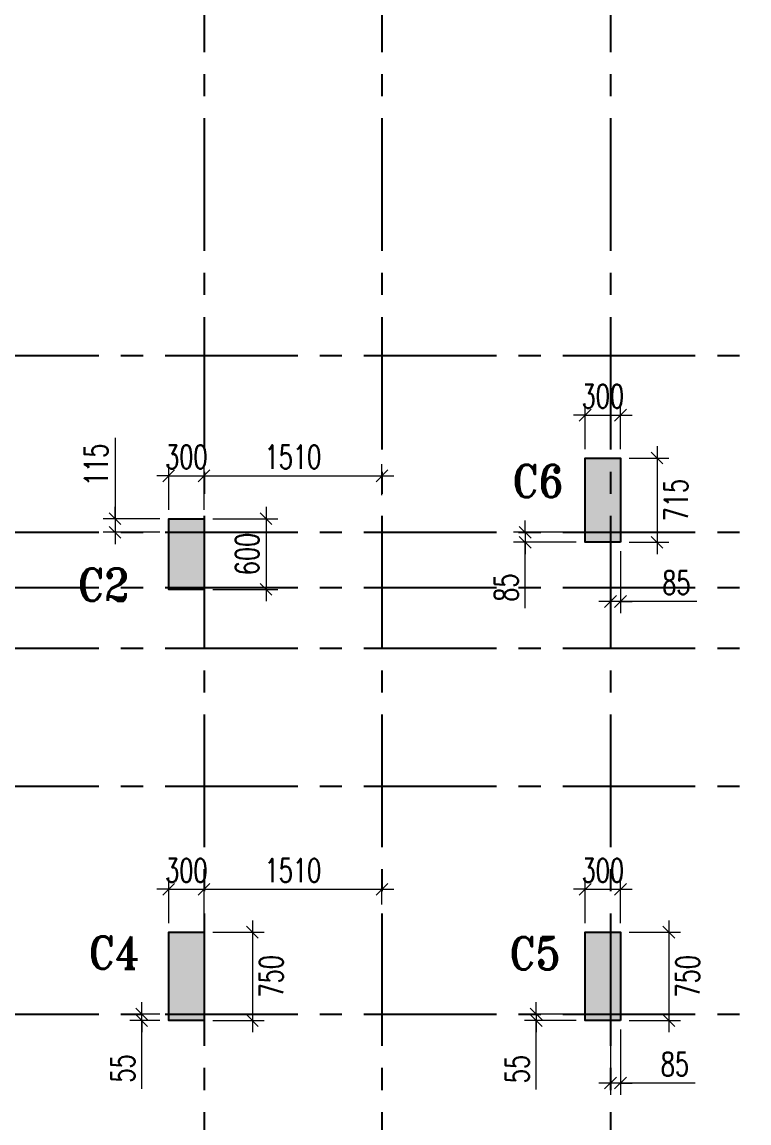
# Model space of a CAD drawing. Header units: millimetres. Extents: x 1123469 to 1752051, y -126924 to 196924.
# Drawn here: x 1369416 to 1375586, y -17889 to -8542 of the extents above; entities that cross this region are included whole.
import ezdxf

# ---------------------------------------------------------------- set-up
doc = ezdxf.new("R2010")
doc.units = ezdxf.units.MM
doc.header["$LTSCALE"] = 500
doc.header["$MEASUREMENT"] = 0
doc.header["$PDMODE"] = 34
for name, pattern in [('CONTINOUS', [0]), ('DASHDOT', [1, 0.5, -0.25, 0, -0.25]), ('Site$0$CENTER2', [1.125, 0.75, -0.125, 0.125, -0.125])]:
    doc.linetypes.add(name, pattern=pattern)
doc.layers.get('Defpoints').update_dxf_attribs({"lineweight": 0})
for name, color, linetype, lineweight in [('COL. NO.', 1, 'DASHDOT', 15), ('CUT OUT', 1, 'Continuous', 13), ('dim-M', 1, 'Continuous', 15), ('TOWER COL HATCH', 253, 'Continuous', 20)]:
    doc.layers.add(name, color=color, linetype=linetype, lineweight=lineweight)
for name, color, linetype in [('GLASS', 5, 'Continuous'), ('GRID', 7, 'Continuous'), ('TOWER AREA COLUMN.', 6, 'Continuous')]:
    doc.layers.add(name, color=color, linetype=linetype)
doc.styles.add('2MM', font='romans.shx', dxfattribs={"width": 0.7})
doc.styles.add('ROMANT', font='romant__.ttf', dxfattribs={"width": 0.9, "height": 600})
doc.dimstyles.new('RAJESH', dxfattribs={"dimtxt": 200, "dimasz": 180, "dimexe": 100, "dimexo": 250, "dimgap": 50, "dimtad": 2, "dimdec": 0, "dimzin": 1, "dimdsep": 46, "dimtxsty": '2MM', "dimblk": 'OBLIQUE', "dimcen": 0, "dimdle": 100, "dimclrd": 1, "dimclre": 1, "dimclrt": 3, "dimadec": 0, "dimazin": 0, "dimtfac": 1, "dimtdec": 0, "dimtix": 1, "dimtmove": 2, "dimatfit": 3, "dimfxl": 1, "dimtolj": 1, "dimlwd": -1, "dimarcsym": 0})

# ---------------------------------------------------------------- blocks, each defined once
blk = doc.blocks.new('EEE')
at = {"layer": 'GRID', "color": 16, "linetype": 'Site$0$CENTER2', "ltscale": 3}
for points in [[(1370960.6, 258923.2), (1370960.6, 223711.9)], [(1372470.6, 258923.2), (1372470.6, 223711.9)], [(1374410.6, 258923.2), (1374410.6, 223711.9)], [(1363880.9, 246783.6), (1442964.5, 246783.6)], [(1363880.9, 245284), (1442964.5, 245284)], [(1363880.9, 244813.8), (1442964.5, 244813.8)], [(1363880.9, 244299), (1442964.5, 244299)], [(1363880.9, 243128.8), (1442964.5, 243128.8)], [(1363880.9, 241193.8), (1442964.5, 241193.8)]]:
    blk.add_lwpolyline(points, dxfattribs=at)
blk = doc.blocks.new('3tgra')
at = {"layer": 'TOWER COL HATCH'}
h = blk.add_hatch(color=253, dxfattribs=at)
h.dxf.hatch_style = 1
h.paths.add_polyline_path([(1374495.6, 84656.9), (1374195.6, 84656.9), (1374195.6, 85371.9), (1374495.6, 85371.9)])
h = blk.add_hatch(color=253, dxfattribs=at)
h.dxf.hatch_style = 1
h.paths.add_polyline_path([(1370960.6, 84256.9), (1370660.6, 84256.9), (1370660.6, 84856.9), (1370960.6, 84856.9)])
h = blk.add_hatch(color=253, dxfattribs=at)
h.dxf.hatch_style = 1
h.paths.add_polyline_path([(1370960.6, 80596.9), (1370660.6, 80596.9), (1370660.6, 81346.9), (1370960.6, 81346.9)])
h = blk.add_hatch(color=253, dxfattribs=at)
h.dxf.hatch_style = 1
h.paths.add_polyline_path([(1374495.6, 80596.9), (1374195.6, 80596.9), (1374195.6, 81346.9), (1374495.6, 81346.9)])
at = {"layer": 'TOWER AREA COLUMN.', "color": 4}
for points in [[(1374495.6, 84656.9), (1374195.6, 84656.9), (1374195.6, 85371.9), (1374495.6, 85371.9)], [(1370960.6, 84256.9), (1370660.6, 84256.9), (1370660.6, 84856.9), (1370960.6, 84856.9)], [(1370960.6, 80596.9), (1370660.6, 80596.9), (1370660.6, 81346.9), (1370960.6, 81346.9)], [(1374495.6, 80596.9), (1374195.6, 80596.9), (1374195.6, 81346.9), (1374495.6, 81346.9)]]:
    blk.add_lwpolyline(points, close=True, dxfattribs=at)
blk = doc.blocks.new('_Oblique')
at = {"color": 0, "linetype": 'ByBlock', "lineweight": -2}
blk.add_line((-0.5, -0.5), (0.5, 0.5), dxfattribs=at)
blk = doc.blocks.new('*D1660')
at = {"layer": 'Defpoints', "color": 0, "ltscale": 100, "transparency": 16777216}
for p in [(1374495.6, 85736.3), (1374195.6, 85371.9), (1374495.6, 85371.9)]:
    blk.add_point(p, dxfattribs=at)
at = {"layer": 'dim-M', "color": 1, "lineweight": -2, "ltscale": 100, "transparency": 16777216}
for p, q in [((1374195.6, 85446.9), (1374195.6, 85836.3)), ((1374495.6, 85446.9), (1374495.6, 85836.3))]:
    blk.add_line(p, q, dxfattribs=at)
at = {"layer": 'dim-M', "color": 1, "ltscale": 100, "transparency": 16777216}
for p, q in [((1374195.6, 85736.3), (1374095.6, 85736.3)), ((1374195.6, 85736.3), (1374495.6, 85736.3)), ((1374495.6, 85736.3), (1374595.6, 85736.3))]:
    blk.add_line(p, q, dxfattribs=at)
at = {"layer": 'dim-M', "color": 1, "ltscale": 100, "transparency": 16777216, "xscale": 100, "yscale": 100, "zscale": 100}
blk.add_blockref('_Oblique', (1374195.6, 85736.3), dxfattribs=at)
at = {"layer": 'dim-M', "color": 1, "ltscale": 100, "transparency": 16777216, "xscale": 100, "yscale": 100, "zscale": 100, "rotation": 180}
blk.add_blockref('_Oblique', (1374495.6, 85736.3), dxfattribs=at)
at = {"layer": 'dim-M', "color": 3, "ltscale": 100, "transparency": 16777216, "insert": (1374345.6, 85896.3), "char_height": 200, "attachment_point": 5, "style": '2MM'}
blk.add_mtext('\\A1;300', dxfattribs=at)
blk = doc.blocks.new('*D1661')
at = {"layer": 'Defpoints', "color": 0, "ltscale": 100, "transparency": 16777216}
for p in [(1374495.6, 85371.9), (1374495.6, 84656.9), (1374806.4, 84656.9)]:
    blk.add_point(p, dxfattribs=at)
at = {"layer": 'dim-M', "color": 1, "ltscale": 100, "transparency": 16777216}
blk.add_line((1374806.4, 85471.9), (1374806.4, 84556.9), dxfattribs=at)
at = {"layer": 'dim-M', "color": 1, "lineweight": -2, "ltscale": 100, "transparency": 16777216}
for p, q in [((1374570.6, 85371.9), (1374906.4, 85371.9)), ((1374570.6, 84656.9), (1374906.4, 84656.9))]:
    blk.add_line(p, q, dxfattribs=at)
at = {"layer": 'dim-M', "color": 1, "ltscale": 100, "transparency": 16777216, "xscale": 100, "yscale": 100, "zscale": 100}
for p, rotation in [((1374806.4, 85371.9), 90), ((1374806.4, 84656.9), 270)]:
    blk.add_blockref('_Oblique', p, dxfattribs=dict(at, rotation=rotation))
at = {"layer": 'dim-M', "color": 3, "ltscale": 100, "transparency": 16777216, "insert": (1374966.4, 85014.4), "char_height": 200, "attachment_point": 5, "rotation": 90, "style": '2MM'}
blk.add_mtext('\\A1;715', dxfattribs=at)
blk = doc.blocks.new('*D1662')
at = {"layer": 'Defpoints', "color": 0, "ltscale": 100, "transparency": 16777216}
for p in [(1374195.6, 84741.9), (1373686.5, 84656.9), (1374195.6, 84656.9)]:
    blk.add_point(p, dxfattribs=at)
at = {"layer": 'dim-M', "color": 1, "ltscale": 100, "transparency": 16777216}
for p, q in [((1373686.5, 84741.9), (1373686.5, 84841.9)), ((1373686.5, 84741.9), (1373686.5, 84656.9)), ((1373686.5, 84741.9), (1373686.5, 84656.9)), ((1373686.5, 84656.9), (1373686.5, 84556.9)), ((1373686.5, 84098.4), (1373686.5, 84656.9))]:
    blk.add_line(p, q, dxfattribs=at)
at = {"layer": 'dim-M', "color": 1, "lineweight": -2, "ltscale": 100, "transparency": 16777216}
for p, q in [((1374120.6, 84741.9), (1373586.5, 84741.9)), ((1374120.6, 84656.9), (1373586.5, 84656.9))]:
    blk.add_line(p, q, dxfattribs=at)
at = {"layer": 'dim-M', "color": 1, "ltscale": 100, "transparency": 16777216, "xscale": 100, "yscale": 100, "zscale": 100}
for p, rotation in [((1373686.5, 84741.9), 270), ((1373686.5, 84656.9), 90)]:
    blk.add_blockref('_Oblique', p, dxfattribs=dict(at, rotation=rotation))
at = {"layer": 'dim-M', "color": 3, "ltscale": 100, "transparency": 16777216, "insert": (1373526.5, 84271.7), "char_height": 200, "attachment_point": 5, "rotation": 90, "style": '2MM'}
blk.add_mtext('\\A1;85', dxfattribs=at)
blk = doc.blocks.new('*D1663')
at = {"layer": 'Defpoints', "color": 0, "ltscale": 100, "transparency": 16777216}
for p in [(1374410.6, 84656.9), (1374495.6, 84656.9), (1374410.6, 84154.4)]:
    blk.add_point(p, dxfattribs=at)
at = {"layer": 'dim-M', "color": 1, "lineweight": -2, "ltscale": 100, "transparency": 16777216}
for p, q in [((1374410.6, 84581.9), (1374410.6, 84054.4)), ((1374495.6, 84581.9), (1374495.6, 84054.4))]:
    blk.add_line(p, q, dxfattribs=at)
at = {"layer": 'dim-M', "color": 1, "ltscale": 100, "transparency": 16777216}
for p, q in [((1374410.6, 84154.4), (1374310.6, 84154.4)), ((1374495.6, 84154.4), (1374410.6, 84154.4)), ((1374495.6, 84154.4), (1374410.6, 84154.4)), ((1374495.6, 84154.4), (1374595.6, 84154.4)), ((1375143.6, 84154.4), (1374495.6, 84154.4))]:
    blk.add_line(p, q, dxfattribs=at)
at = {"layer": 'dim-M', "color": 1, "ltscale": 100, "transparency": 16777216, "xscale": 100, "yscale": 100, "zscale": 100}
blk.add_blockref('_Oblique', (1374410.6, 84154.4), dxfattribs=at)
at = {"layer": 'dim-M', "color": 1, "ltscale": 100, "transparency": 16777216, "xscale": 100, "yscale": 100, "zscale": 100, "rotation": 180}
blk.add_blockref('_Oblique', (1374495.6, 84154.4), dxfattribs=at)
at = {"layer": 'dim-M', "color": 3, "ltscale": 100, "transparency": 16777216, "insert": (1374970.3, 84314.4), "char_height": 200, "attachment_point": 5, "style": '2MM'}
blk.add_mtext('\\A1;85', dxfattribs=at)
blk = doc.blocks.new('*D1664')
at = {"layer": 'Defpoints', "color": 0, "ltscale": 100, "transparency": 16777216}
for p in [(1370960.6, 85221.3), (1370660.6, 84856.9), (1370960.6, 84856.9)]:
    blk.add_point(p, dxfattribs=at)
at = {"layer": 'dim-M', "color": 1, "lineweight": -2, "ltscale": 100, "transparency": 16777216}
for p, q in [((1370660.6, 84931.9), (1370660.6, 85321.3)), ((1370960.6, 84931.9), (1370960.6, 85321.3))]:
    blk.add_line(p, q, dxfattribs=at)
at = {"layer": 'dim-M', "color": 1, "ltscale": 100, "transparency": 16777216}
for p, q in [((1370660.6, 85221.3), (1370560.6, 85221.3)), ((1370660.6, 85221.3), (1370960.6, 85221.3)), ((1370960.6, 85221.3), (1371060.6, 85221.3))]:
    blk.add_line(p, q, dxfattribs=at)
at = {"layer": 'dim-M', "color": 1, "ltscale": 100, "transparency": 16777216, "xscale": 100, "yscale": 100, "zscale": 100}
blk.add_blockref('_Oblique', (1370660.6, 85221.3), dxfattribs=at)
at = {"layer": 'dim-M', "color": 1, "ltscale": 100, "transparency": 16777216, "xscale": 100, "yscale": 100, "zscale": 100, "rotation": 180}
blk.add_blockref('_Oblique', (1370960.6, 85221.3), dxfattribs=at)
at = {"layer": 'dim-M', "color": 3, "ltscale": 100, "transparency": 16777216, "insert": (1370810.6, 85381.3), "char_height": 200, "attachment_point": 5, "style": '2MM'}
blk.add_mtext('\\A1;300', dxfattribs=at)
blk = doc.blocks.new('*D1665')
at = {"layer": 'Defpoints', "color": 0, "ltscale": 100, "transparency": 16777216}
for p in [(1370960.6, 84856.9), (1370960.6, 84256.9), (1371487.1, 84256.9)]:
    blk.add_point(p, dxfattribs=at)
at = {"layer": 'dim-M', "color": 1, "ltscale": 100, "transparency": 16777216}
blk.add_line((1371487.1, 84956.9), (1371487.1, 84156.9), dxfattribs=at)
at = {"layer": 'dim-M', "color": 1, "lineweight": -2, "ltscale": 100, "transparency": 16777216}
for p, q in [((1371035.6, 84856.9), (1371587.1, 84856.9)), ((1371035.6, 84256.9), (1371587.1, 84256.9))]:
    blk.add_line(p, q, dxfattribs=at)
at = {"layer": 'dim-M', "color": 1, "ltscale": 100, "transparency": 16777216, "xscale": 100, "yscale": 100, "zscale": 100}
for p, rotation in [((1371487.1, 84856.9), 90), ((1371487.1, 84256.9), 270)]:
    blk.add_blockref('_Oblique', p, dxfattribs=dict(at, rotation=rotation))
at = {"layer": 'dim-M', "color": 3, "ltscale": 100, "transparency": 16777216, "insert": (1371327.1, 84556.9), "char_height": 200, "attachment_point": 5, "rotation": 90, "style": '2MM'}
blk.add_mtext('\\A1;600', dxfattribs=at)
blk = doc.blocks.new('*D1666')
at = {"layer": 'Defpoints', "color": 0, "ltscale": 100, "transparency": 16777216}
for p in [(1370660.6, 84856.9), (1370205.6, 84741.9), (1370660.6, 84741.9)]:
    blk.add_point(p, dxfattribs=at)
at = {"layer": 'dim-M', "color": 1, "ltscale": 100, "transparency": 16777216}
for p, q in [((1370205.6, 85544), (1370205.6, 84856.9)), ((1370205.6, 84856.9), (1370205.6, 84956.9)), ((1370205.6, 84856.9), (1370205.6, 84741.9)), ((1370205.6, 84856.9), (1370205.6, 84741.9)), ((1370205.6, 84741.9), (1370205.6, 84641.9))]:
    blk.add_line(p, q, dxfattribs=at)
at = {"layer": 'dim-M', "color": 1, "lineweight": -2, "ltscale": 100, "transparency": 16777216}
for p, q in [((1370585.6, 84856.9), (1370105.6, 84856.9)), ((1370585.6, 84741.9), (1370105.6, 84741.9))]:
    blk.add_line(p, q, dxfattribs=at)
at = {"layer": 'dim-M', "color": 1, "ltscale": 100, "transparency": 16777216, "xscale": 100, "yscale": 100, "zscale": 100}
for p, rotation in [((1370205.6, 84856.9), 270), ((1370205.6, 84741.9), 90)]:
    blk.add_blockref('_Oblique', p, dxfattribs=dict(at, rotation=rotation))
at = {"layer": 'dim-M', "color": 3, "ltscale": 100, "transparency": 16777216, "insert": (1370045.6, 85314), "char_height": 200, "attachment_point": 5, "rotation": 90, "style": '2MM'}
blk.add_mtext('\\A1;115', dxfattribs=at)
blk = doc.blocks.new('*D1667')
at = {"layer": 'Defpoints', "color": 0, "ltscale": 100, "transparency": 16777216}
for p in [(1374495.6, 81711.3), (1374195.6, 81346.9), (1374495.6, 81346.9)]:
    blk.add_point(p, dxfattribs=at)
at = {"layer": 'dim-M', "color": 1, "lineweight": -2, "ltscale": 100, "transparency": 16777216}
for p, q in [((1374195.6, 81421.9), (1374195.6, 81811.3)), ((1374495.6, 81421.9), (1374495.6, 81811.3))]:
    blk.add_line(p, q, dxfattribs=at)
at = {"layer": 'dim-M', "color": 1, "ltscale": 100, "transparency": 16777216}
for p, q in [((1374195.6, 81711.3), (1374095.6, 81711.3)), ((1374195.6, 81711.3), (1374495.6, 81711.3)), ((1374495.6, 81711.3), (1374595.6, 81711.3))]:
    blk.add_line(p, q, dxfattribs=at)
at = {"layer": 'dim-M', "color": 1, "ltscale": 100, "transparency": 16777216, "xscale": 100, "yscale": 100, "zscale": 100}
blk.add_blockref('_Oblique', (1374195.6, 81711.3), dxfattribs=at)
at = {"layer": 'dim-M', "color": 1, "ltscale": 100, "transparency": 16777216, "xscale": 100, "yscale": 100, "zscale": 100, "rotation": 180}
blk.add_blockref('_Oblique', (1374495.6, 81711.3), dxfattribs=at)
at = {"layer": 'dim-M', "color": 3, "ltscale": 100, "transparency": 16777216, "insert": (1374345.6, 81871.3), "char_height": 200, "attachment_point": 5, "style": '2MM'}
blk.add_mtext('\\A1;300', dxfattribs=at)
blk = doc.blocks.new('*D1668')
at = {"layer": 'Defpoints', "color": 0, "ltscale": 100, "transparency": 16777216}
for p in [(1374495.6, 81346.9), (1374495.6, 80596.9), (1374906.4, 80596.9)]:
    blk.add_point(p, dxfattribs=at)
at = {"layer": 'dim-M', "color": 1, "ltscale": 100, "transparency": 16777216}
blk.add_line((1374906.4, 81446.9), (1374906.4, 80496.9), dxfattribs=at)
at = {"layer": 'dim-M', "color": 1, "lineweight": -2, "ltscale": 100, "transparency": 16777216}
for p, q in [((1374570.6, 81346.9), (1375006.4, 81346.9)), ((1374570.6, 80596.9), (1375006.4, 80596.9))]:
    blk.add_line(p, q, dxfattribs=at)
at = {"layer": 'dim-M', "color": 1, "ltscale": 100, "transparency": 16777216, "xscale": 100, "yscale": 100, "zscale": 100}
for p, rotation in [((1374906.4, 81346.9), 90), ((1374906.4, 80596.9), 270)]:
    blk.add_blockref('_Oblique', p, dxfattribs=dict(at, rotation=rotation))
at = {"layer": 'dim-M', "color": 3, "ltscale": 100, "transparency": 16777216, "insert": (1375066.4, 80971.9), "char_height": 200, "attachment_point": 5, "rotation": 90, "style": '2MM'}
blk.add_mtext('\\A1;750', dxfattribs=at)
blk = doc.blocks.new('*D1669')
at = {"layer": 'Defpoints', "color": 0, "ltscale": 100, "transparency": 16777216}
for p in [(1370960.6, 81711.3), (1370660.6, 81346.9), (1370960.6, 81346.9)]:
    blk.add_point(p, dxfattribs=at)
at = {"layer": 'dim-M', "color": 1, "lineweight": -2, "ltscale": 100, "transparency": 16777216}
for p, q in [((1370660.6, 81421.9), (1370660.6, 81811.3)), ((1370960.6, 81421.9), (1370960.6, 81811.3))]:
    blk.add_line(p, q, dxfattribs=at)
at = {"layer": 'dim-M', "color": 1, "ltscale": 100, "transparency": 16777216}
for p, q in [((1370660.6, 81711.3), (1370560.6, 81711.3)), ((1370660.6, 81711.3), (1370960.6, 81711.3)), ((1370960.6, 81711.3), (1371060.6, 81711.3))]:
    blk.add_line(p, q, dxfattribs=at)
at = {"layer": 'dim-M', "color": 1, "ltscale": 100, "transparency": 16777216, "xscale": 100, "yscale": 100, "zscale": 100}
blk.add_blockref('_Oblique', (1370660.6, 81711.3), dxfattribs=at)
at = {"layer": 'dim-M', "color": 1, "ltscale": 100, "transparency": 16777216, "xscale": 100, "yscale": 100, "zscale": 100, "rotation": 180}
blk.add_blockref('_Oblique', (1370960.6, 81711.3), dxfattribs=at)
at = {"layer": 'dim-M', "color": 3, "ltscale": 100, "transparency": 16777216, "insert": (1370810.6, 81871.3), "char_height": 200, "attachment_point": 5, "style": '2MM'}
blk.add_mtext('\\A1;300', dxfattribs=at)
blk = doc.blocks.new('*D1670')
at = {"layer": 'Defpoints', "color": 0, "ltscale": 100, "transparency": 16777216}
for p in [(1370960.6, 81346.9), (1370960.6, 80596.9), (1371371.4, 80596.9)]:
    blk.add_point(p, dxfattribs=at)
at = {"layer": 'dim-M', "color": 1, "ltscale": 100, "transparency": 16777216}
blk.add_line((1371371.4, 81446.9), (1371371.4, 80496.9), dxfattribs=at)
at = {"layer": 'dim-M', "color": 1, "lineweight": -2, "ltscale": 100, "transparency": 16777216}
for p, q in [((1371035.6, 81346.9), (1371471.4, 81346.9)), ((1371035.6, 80596.9), (1371471.4, 80596.9))]:
    blk.add_line(p, q, dxfattribs=at)
at = {"layer": 'dim-M', "color": 1, "ltscale": 100, "transparency": 16777216, "xscale": 100, "yscale": 100, "zscale": 100}
for p, rotation in [((1371371.4, 81346.9), 90), ((1371371.4, 80596.9), 270)]:
    blk.add_blockref('_Oblique', p, dxfattribs=dict(at, rotation=rotation))
at = {"layer": 'dim-M', "color": 3, "ltscale": 100, "transparency": 16777216, "insert": (1371531.4, 80971.9), "char_height": 200, "attachment_point": 5, "rotation": 90, "style": '2MM'}
blk.add_mtext('\\A1;750', dxfattribs=at)
blk = doc.blocks.new('*D1671')
at = {"layer": 'Defpoints', "color": 0, "ltscale": 100, "transparency": 16777216}
for p in [(1373780.1, 80596.9), (1374195.6, 80651.7), (1374195.6, 80596.9)]:
    blk.add_point(p, dxfattribs=at)
at = {"layer": 'dim-M', "color": 1, "ltscale": 100, "transparency": 16777216}
for p, q in [((1373780.1, 80651.7), (1373780.1, 80751.7)), ((1373780.1, 80651.7), (1373780.1, 80596.9)), ((1373780.1, 80651.7), (1373780.1, 80596.9)), ((1373780.1, 80596.9), (1373780.1, 80496.9)), ((1373780.1, 80010.8), (1373780.1, 80596.9))]:
    blk.add_line(p, q, dxfattribs=at)
at = {"layer": 'dim-M', "color": 1, "lineweight": -2, "ltscale": 100, "transparency": 16777216}
for p, q in [((1374120.6, 80651.7), (1373680.1, 80651.7)), ((1374120.6, 80596.9), (1373680.1, 80596.9))]:
    blk.add_line(p, q, dxfattribs=at)
at = {"layer": 'dim-M', "color": 1, "ltscale": 100, "transparency": 16777216, "xscale": 100, "yscale": 100, "zscale": 100}
for p, rotation in [((1373780.1, 80651.7), 270), ((1373780.1, 80596.9), 90)]:
    blk.add_blockref('_Oblique', p, dxfattribs=dict(at, rotation=rotation))
at = {"layer": 'dim-M', "color": 3, "ltscale": 100, "transparency": 16777216, "insert": (1373620.1, 80184.2), "char_height": 200, "attachment_point": 5, "rotation": 90, "style": '2MM'}
blk.add_mtext('\\A1;55', dxfattribs=at)
blk = doc.blocks.new('*D1753')
at = {"layer": 'Defpoints', "color": 0, "ltscale": 100, "transparency": 16777216}
for p in [(1372470.6, 85221.3), (1372470.6, 84981.4), (1370960.6, 84856.9)]:
    blk.add_point(p, dxfattribs=at)
at = {"layer": 'dim-M', "color": 1, "lineweight": -2, "ltscale": 100, "transparency": 16777216}
for p, q in [((1370960.6, 84931.9), (1370960.6, 85321.3)), ((1372470.6, 85056.4), (1372470.6, 85321.3))]:
    blk.add_line(p, q, dxfattribs=at)
at = {"layer": 'dim-M', "color": 1, "ltscale": 100, "transparency": 16777216}
blk.add_line((1370860.6, 85221.3), (1372570.6, 85221.3), dxfattribs=at)
at = {"layer": 'dim-M', "color": 1, "ltscale": 100, "transparency": 16777216, "xscale": 100, "yscale": 100, "zscale": 100, "rotation": 180}
blk.add_blockref('_Oblique', (1370960.6, 85221.3), dxfattribs=at)
at = {"layer": 'dim-M', "color": 1, "ltscale": 100, "transparency": 16777216, "xscale": 100, "yscale": 100, "zscale": 100}
blk.add_blockref('_Oblique', (1372470.6, 85221.3), dxfattribs=at)
at = {"layer": 'dim-M', "color": 3, "ltscale": 100, "transparency": 16777216, "insert": (1371715.6, 85381.3), "char_height": 200, "attachment_point": 5, "style": '2MM'}
blk.add_mtext('\\A1;1510', dxfattribs=at)
blk = doc.blocks.new('*D1760')
at = {"layer": 'Defpoints', "color": 0, "ltscale": 100, "transparency": 16777216}
for p in [(1372470.6, 81711.3), (1372470.6, 81506.1), (1370960.6, 81346.9)]:
    blk.add_point(p, dxfattribs=at)
at = {"layer": 'dim-M', "color": 1, "lineweight": -2, "ltscale": 100, "transparency": 16777216}
for p, q in [((1370960.6, 81421.9), (1370960.6, 81811.3)), ((1372470.6, 81581.1), (1372470.6, 81811.3))]:
    blk.add_line(p, q, dxfattribs=at)
at = {"layer": 'dim-M', "color": 1, "ltscale": 100, "transparency": 16777216}
blk.add_line((1370860.6, 81711.3), (1372570.6, 81711.3), dxfattribs=at)
at = {"layer": 'dim-M', "color": 1, "ltscale": 100, "transparency": 16777216, "xscale": 100, "yscale": 100, "zscale": 100, "rotation": 180}
blk.add_blockref('_Oblique', (1370960.6, 81711.3), dxfattribs=at)
at = {"layer": 'dim-M', "color": 1, "ltscale": 100, "transparency": 16777216, "xscale": 100, "yscale": 100, "zscale": 100}
blk.add_blockref('_Oblique', (1372470.6, 81711.3), dxfattribs=at)
at = {"layer": 'dim-M', "color": 3, "ltscale": 100, "transparency": 16777216, "insert": (1371715.6, 81871.3), "char_height": 200, "attachment_point": 5, "style": '2MM'}
blk.add_mtext('\\A1;1510', dxfattribs=at)
blk = doc.blocks.new('*D1761')
at = {"layer": 'Defpoints', "color": 0, "ltscale": 100, "transparency": 16777216}
for p in [(1374410.6, 80596.9), (1374495.6, 80596.9), (1374410.6, 80066.1)]:
    blk.add_point(p, dxfattribs=at)
at = {"layer": 'dim-M', "color": 1, "lineweight": -2, "ltscale": 100, "transparency": 16777216}
for p, q in [((1374410.6, 80521.9), (1374410.6, 79966.1)), ((1374495.6, 80521.9), (1374495.6, 79966.1))]:
    blk.add_line(p, q, dxfattribs=at)
at = {"layer": 'dim-M', "color": 1, "ltscale": 100, "transparency": 16777216}
for p, q in [((1374410.6, 80066.1), (1374310.6, 80066.1)), ((1374495.6, 80066.1), (1374410.6, 80066.1)), ((1374495.6, 80066.1), (1374410.6, 80066.1)), ((1374495.6, 80066.1), (1374595.6, 80066.1)), ((1375130.8, 80066.1), (1374495.6, 80066.1))]:
    blk.add_line(p, q, dxfattribs=at)
at = {"layer": 'dim-M', "color": 1, "ltscale": 100, "transparency": 16777216, "xscale": 100, "yscale": 100, "zscale": 100}
blk.add_blockref('_Oblique', (1374410.6, 80066.1), dxfattribs=at)
at = {"layer": 'dim-M', "color": 1, "ltscale": 100, "transparency": 16777216, "xscale": 100, "yscale": 100, "zscale": 100, "rotation": 180}
blk.add_blockref('_Oblique', (1374495.6, 80066.1), dxfattribs=at)
at = {"layer": 'dim-M', "color": 3, "ltscale": 100, "transparency": 16777216, "insert": (1374957.5, 80226.1), "char_height": 200, "attachment_point": 5, "style": '2MM'}
blk.add_mtext('\\A1;85', dxfattribs=at)
blk = doc.blocks.new('*D1592')
at = {"layer": 'Defpoints', "color": 0, "ltscale": 100, "transparency": 16777216}
for p in [(1370432, 80651.7), (1370660.6, 80651.7), (1370660.6, 80596.9)]:
    blk.add_point(p, dxfattribs=at)
at = {"layer": 'dim-M', "color": 1, "ltscale": 100, "transparency": 16777216}
for p, q in [((1370432, 80651.7), (1370432, 80751.7)), ((1370432, 80596.9), (1370432, 80651.7)), ((1370432, 80596.9), (1370432, 80651.7)), ((1370432, 80596.9), (1370432, 80496.9)), ((1370432, 80016.5), (1370432, 80596.9))]:
    blk.add_line(p, q, dxfattribs=at)
at = {"layer": 'dim-M', "color": 1, "lineweight": -2, "ltscale": 100, "transparency": 16777216}
for p, q in [((1370585.6, 80651.7), (1370332, 80651.7)), ((1370585.6, 80596.9), (1370332, 80596.9))]:
    blk.add_line(p, q, dxfattribs=at)
at = {"layer": 'dim-M', "color": 1, "ltscale": 100, "transparency": 16777216, "xscale": 100, "yscale": 100, "zscale": 100}
for p, rotation in [((1370432, 80651.7), 270), ((1370432, 80596.9), 90)]:
    blk.add_blockref('_Oblique', p, dxfattribs=dict(at, rotation=rotation))
at = {"layer": 'dim-M', "color": 3, "ltscale": 100, "transparency": 16777216, "insert": (1370272, 80189.8), "char_height": 200, "attachment_point": 5, "rotation": 90, "style": '2MM'}
blk.add_mtext('\\A1;55', dxfattribs=at)
blk = doc.blocks.new('G012')
at = {"layer": 'COL. NO.', "color": 4, "linetype": 'CONTINOUS', "style": 'ROMANT', "width": 0.9}
for s, p in [('C6', (1373578.6, 85039, 0)), ('C2', (1369889.9, 84158.5, 0)), ('C4', (1369981.4, 81036.4, 0)), ('C5', (1373552.3, 81029.6, 0))]:
    blk.add_text(s, height=275, dxfattribs=at).set_placement(p)
at = {"layer": 'dim-M', "ltscale": 100}
for base, p1, p2, picture, middle in [((1374495.6, 85736.3), (1374195.6, 85371.9), (1374495.6, 85371.9), '*D1660', (1374345.6, 85896.3)), ((1370960.6, 85221.3), (1370660.6, 84856.9), (1370960.6, 84856.9), '*D1664', (1370810.6, 85381.3)), ((1372470.6, 85221.3), (1370960.6, 84856.9), (1372470.6, 84981.4), '*D1753', (1371715.6, 85381.3)), ((1370960.6, 81711.3), (1370660.6, 81346.9), (1370960.6, 81346.9), '*D1669', (1370810.6, 81871.3)), ((1372470.6, 81711.3), (1370960.6, 81346.9), (1372470.6, 81506.1), '*D1760', (1371715.6, 81871.3)), ((1374495.6, 81711.3), (1374195.6, 81346.9), (1374495.6, 81346.9), '*D1667', (1374345.6, 81871.3))]:
    dim = blk.add_linear_dim(base=base, p1=p1, p2=p2, dimstyle='RAJESH', override={"dimasz": 100, "dimexo": 75, "dimgap": 60, "dimtmove": 1}, dxfattribs=at)
    dim.commit()
    dim.dimension.update_dxf_attribs({"geometry": picture, "text_midpoint": middle})
for base, p1, p2, picture, middle in [((1370205.6, 84741.9), (1370660.6, 84856.9), (1370660.6, 84741.9), '*D1666', (1370219, 85314)), ((1371487.1, 84256.9), (1370960.6, 84856.9), (1370960.6, 84256.9), '*D1665', (1371487.1, 84556.9)), ((1373686.5, 84656.9), (1374195.6, 84741.9), (1374195.6, 84656.9), '*D1662', (1373729.8, 84271.7)), ((1370432, 80651.7), (1370660.6, 80596.9), (1370660.6, 80651.7), '*D1592', (1370272, 80189.8)), ((1373780.1, 80596.9), (1374195.6, 80651.7), (1374195.6, 80596.9), '*D1671', (1373720.1, 80184.2))]:
    dim = blk.add_linear_dim(base=base, p1=p1, p2=p2, angle=90, dimstyle='RAJESH', override={"dimasz": 100, "dimexo": 75, "dimgap": 60, "dimtmove": 1}, dxfattribs=at)
    dim.commit()
    dim.dimension.update_dxf_attribs({"geometry": picture, "text_midpoint": middle, "dimtype": 128})
for base, p1, p2, picture, middle in [((1374806.4, 84656.9), (1374495.6, 85371.9), (1374495.6, 84656.9), '*D1661', (1374966.4, 85014.4)), ((1371371.4, 80596.9), (1370960.6, 81346.9), (1370960.6, 80596.9), '*D1670', (1371531.4, 80971.9)), ((1374906.4, 80596.9), (1374495.6, 81346.9), (1374495.6, 80596.9), '*D1668', (1375066.4, 80971.9))]:
    dim = blk.add_linear_dim(base=base, p1=p1, p2=p2, angle=90, dimstyle='RAJESH', override={"dimasz": 100, "dimexo": 75, "dimgap": 60, "dimtmove": 1}, dxfattribs=at)
    dim.commit()
    dim.dimension.update_dxf_attribs({"geometry": picture, "text_midpoint": middle})
for base, p1, p2, picture, middle in [((1374410.6, 84154.4), (1374495.6, 84656.9), (1374410.6, 84656.9), '*D1663', (1374970.3, 84026.8)), ((1374410.6, 80066.1), (1374495.6, 80596.9), (1374410.6, 80596.9), '*D1761', (1374957.5, 80053))]:
    dim = blk.add_linear_dim(base=base, p1=p1, p2=p2, dimstyle='RAJESH', override={"dimasz": 100, "dimexo": 75, "dimgap": 60, "dimtmove": 1}, dxfattribs=at)
    dim.commit()
    dim.dimension.update_dxf_attribs({"geometry": picture, "text_midpoint": middle, "dimtype": 128})

msp = doc.modelspace()

# ---------------------------------------------------------------- block references
at = {"layer": 'CUT OUT', "color": 4}
msp.add_blockref('3tgra', (0, -97615.5), dxfattribs=at)
at = {"layer": 'dim-M', "color": 4}
msp.add_blockref('G012', (0, -97615.5), dxfattribs=at)
at = {"layer": 'GLASS', "color": 4}
msp.add_blockref('EEE', (0, -258157.5), dxfattribs=at)

doc.saveas('drawing.dxf')
